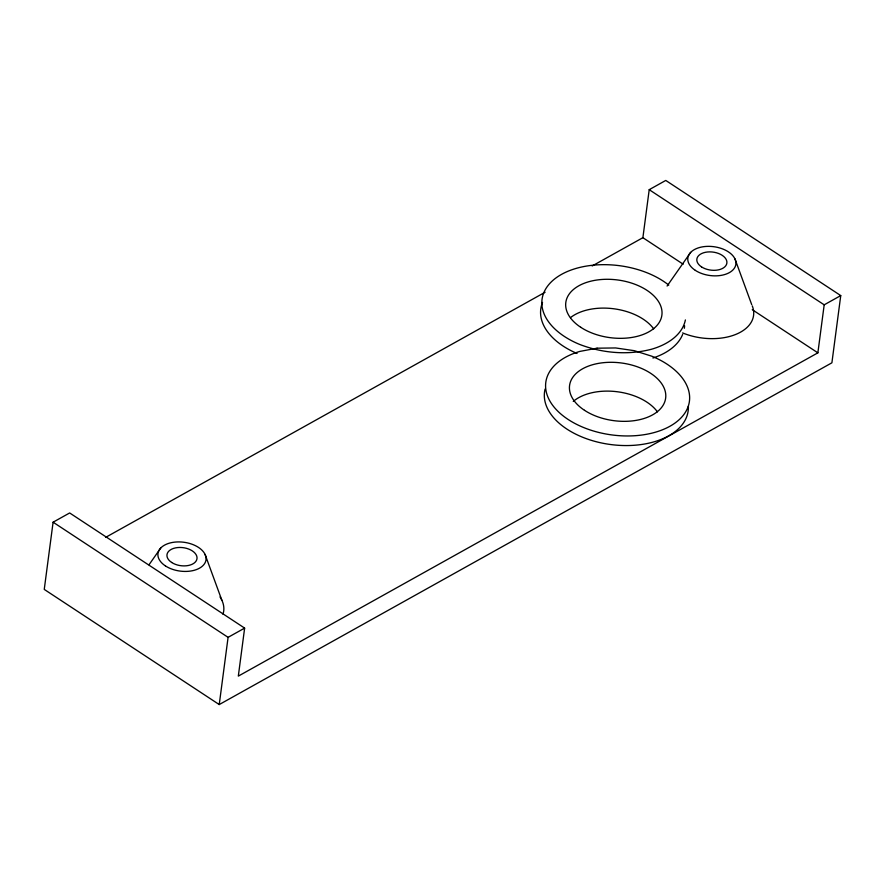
<?xml version="1.0" encoding="UTF-8"?>
<svg xmlns="http://www.w3.org/2000/svg" width="885" height="885" viewBox="0 0 885 885"><rect width="100%" height="100%" fill="white"/><g stroke="black" fill="none" stroke-linecap="round" stroke-linejoin="round"><path stroke-width="1.33" d="M840.75 295.59L824.189 304.827L817.873 352.838L238.319 676.118L244.636 628.107L69.661 512.957L53.1 522.194L44.25 589.41L219.237 704.56L831.9 362.806L840.75 295.59L665.763 180.44L649.214 189.678L642.886 237.689L592.176 265.976M219.237 704.56L228.087 637.344L244.636 628.107M149.012 564.774L160.805 547.948M667.091 286.043L690.676 252.369M105.592 537.394L545.094 292.238M649.214 189.678L824.189 304.827M642.886 237.689L683.176 264.206M752.25 309.661L817.873 352.838M53.1 522.194L228.087 637.344M734.948 258.863L751.719 304.639M205.077 554.43L221.847 600.207M573.27 401.436A48.443 29.083 7.5 0 1 616.989 391.712A48.443 29.083 7.5 0 1 657.433 411.846M570.515 317.604A48.443 29.083 7.5 0 1 653.672 328.833M752.272 305.9A48.443 29.083 7.5 0 1 735.103 334.685A48.443 29.083 7.5 0 1 682.612 332.926M220.022 596.966A48.443 29.083 7.5 0 1 222.976 614.201M688.353 406.248A72.426 43.487 7.5 0 1 612.044 444.712A72.426 43.487 7.5 0 1 545.094 389.046M682.656 334.43A72.426 43.487 7.5 0 1 652.942 358.016M577.053 353.48A72.426 43.487 7.5 0 1 542.527 302.404M684.592 325.769A72.426 43.487 7.5 0 1 684.337 328.291M685.388 319.939A72.426 43.487 7.5 0 1 651.581 349.221C627.797 355.405 602.408 353.203 579.575 344.398A72.426 43.487 7.5 0 1 557.904 276.585A72.426 43.487 7.5 0 1 668.761 285.103M597.054 348.192L579.885 351.411A72.426 43.487 7.5 0 0 563.734 416.337A72.426 43.487 7.5 0 0 674.049 423.716A72.426 43.487 7.5 0 0 651.891 356.235L634.335 350.692L615.628 347.949L597.054 348.192M695.3 270.345A24.227 14.547 7.5 0 0 735.291 266.462A24.227 14.547 7.5 0 0 704.991 246.517A24.227 14.547 7.5 0 0 695.3 270.345M701.517 266.883A15.145 9.093 7.5 0 0 726.508 264.449A15.145 9.093 7.5 0 0 707.569 251.982A15.145 9.093 7.5 0 0 701.517 266.883M165.429 565.913A24.227 14.547 7.5 0 0 205.42 562.03A24.227 14.547 7.5 0 0 175.108 542.085A24.227 14.547 7.5 0 0 165.429 565.913M171.635 562.451A15.145 9.093 7.5 0 0 196.636 560.028A15.145 9.093 7.5 0 0 177.686 547.561A15.145 9.093 7.5 0 0 171.635 562.451M584.498 410.297A48.443 29.083 7.5 0 0 664.48 402.531A48.443 29.083 7.5 0 0 603.869 362.64A48.443 29.083 7.5 0 0 584.498 410.297M580.737 327.284A48.443 29.083 7.5 0 0 660.719 319.518A48.443 29.083 7.5 0 0 600.107 279.627A48.443 29.083 7.5 0 0 580.737 327.284"/></g></svg>
